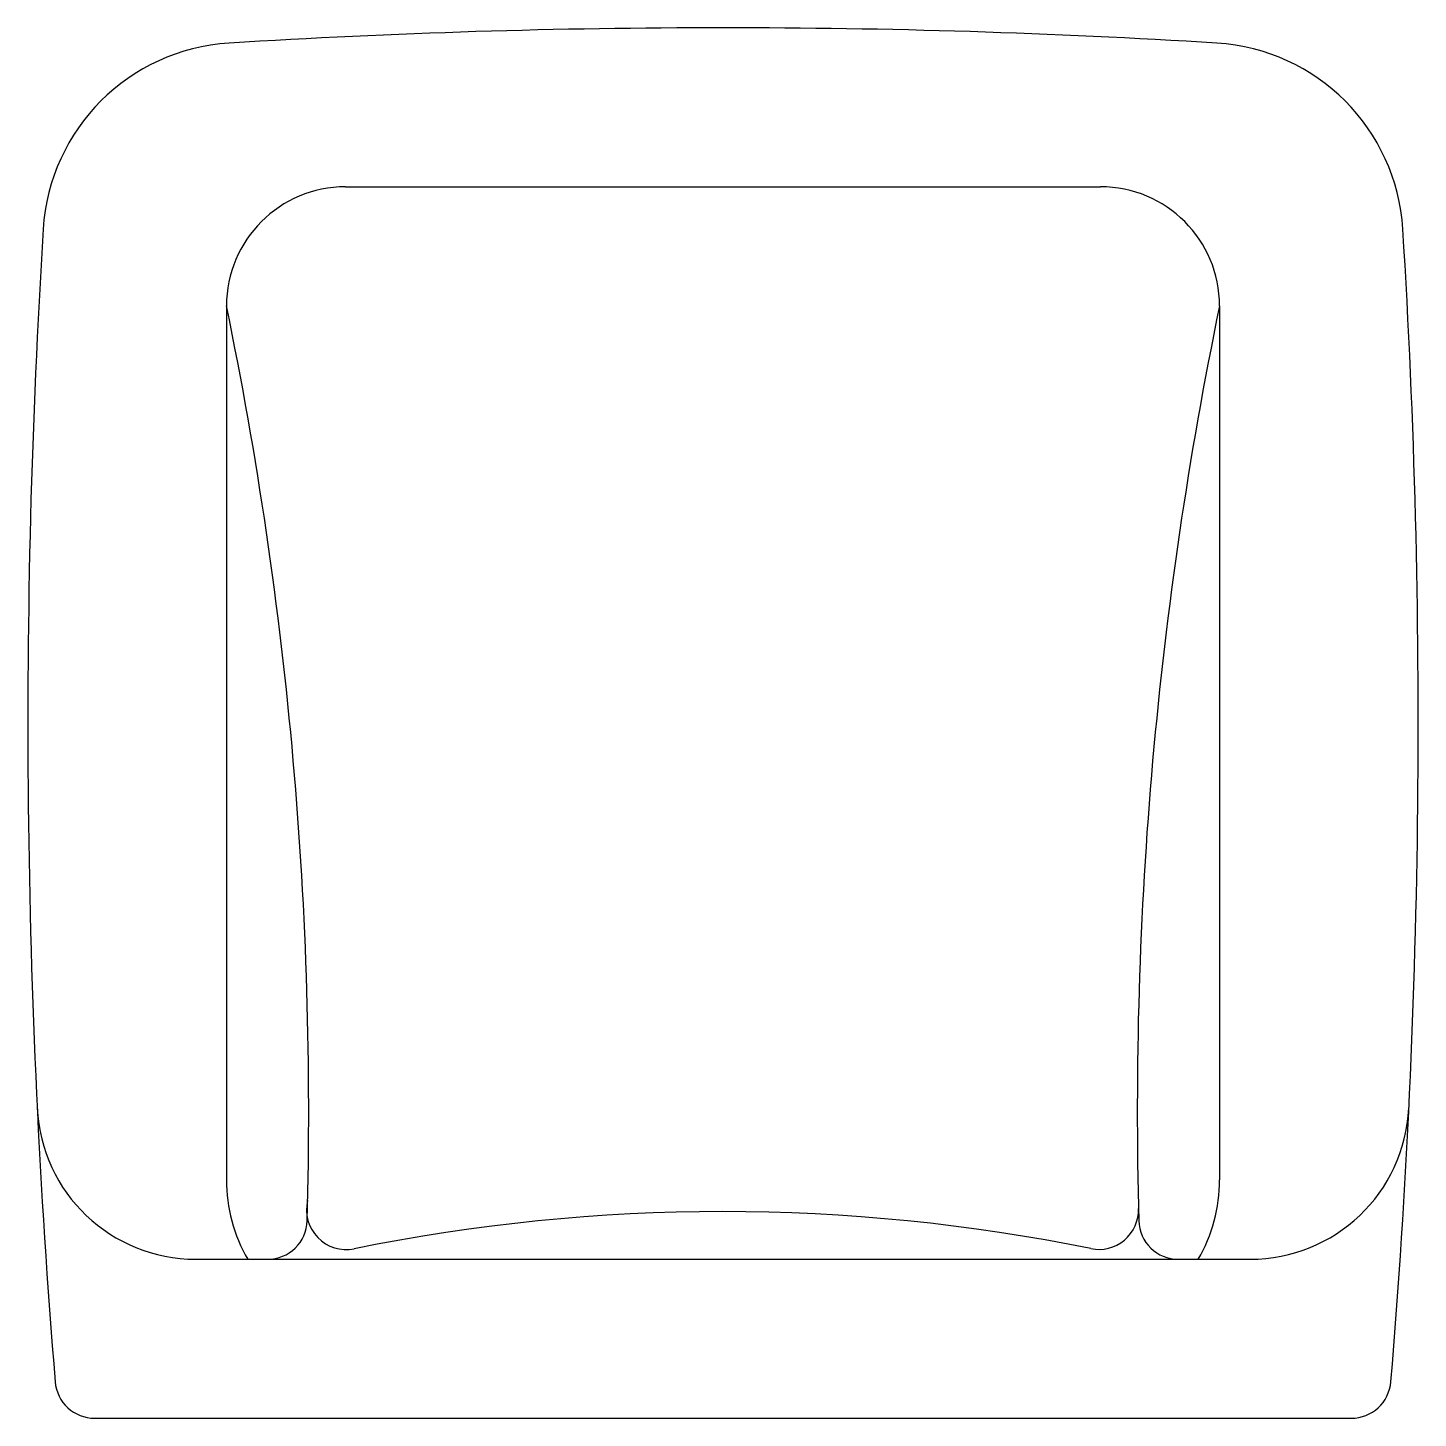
# Model space of a CAD drawing. Extents: x 786 to 961, y 1220 to 1395.
import ezdxf

# ---------------------------------------------------------------- set-up
doc = ezdxf.new("R2010")
doc.units = 0
doc.header["$LTSCALE"] = 20
doc.layers.add('GROSSA', color=3, linetype='CONTINUOUS')

msp = doc.modelspace()

# ---------------------------------------------------------------- linework, layer by layer
at = {"layer": 'GROSSA', "color": 0}
for p, q in [((825.85, 1375.49), (920.85, 1375.49)), ((807, 1240.49), (939.69, 1240.49)), ((794.27, 1220.49), (952.42, 1220.49))]:
    msp.add_line(p, q, dxfattribs=at)
at = {"layer": 'GROSSA', "color": 0, "linetype": 'CONTINUOUS'}
for p, q in [((810.85, 1360.49), (810.85, 1250.49)), ((935.85, 1360.49), (935.85, 1250.49))]:
    msp.add_line(p, q, dxfattribs=at)
at = {"layer": 'GROSSA', "color": 0}
for centre, radius, start, end in [((873.35, 395.49), 1000, 86.43572, 93.56428), ((812.73, 1368.61), 25, 93.5643, 176.4357), ((933.96, 1368.61), 25, 3.5643, 86.4357), ((825.85, 1360.49), 15, 90, 180), ((920.85, 1360.49), 15, 0, 90), ((1785.85, 1307.99), 1000, 176.43572, 184.75612), ((-39.15, 1307.99), 1000, 355.24388, 3.56428), ((321.2, 1259.27), 500, 358.4048, 11.6798), ((1425.49, 1259.27), 500, 168.3202, 181.5952), ((807, 1260.49), 20, 182.7782, 270), ((939.69, 1260.49), 20, 270, 357.2218), ((830.85, 1250.49), 20, 180, 210), ((915.85, 1250.49), 20, 330, 0), ((825.93, 1246.71), 5, 166.5544, 281.5066), ((873.35, 1013.8), 232.69, 78.5208, 101.5066), ((920.65, 1246.74), 5, 258.5208, 1.4222), ((816.01, 1245.49), 5, 270, 358.4048), ((930.68, 1245.49), 5, 181.5952, 270), ((794.27, 1225.49), 5, 184.7561, 270), ((952.42, 1225.49), 5, 270, 355.2439)]:
    msp.add_arc(centre, radius, start, end, dxfattribs=at)

doc.saveas('drawing.dxf')
